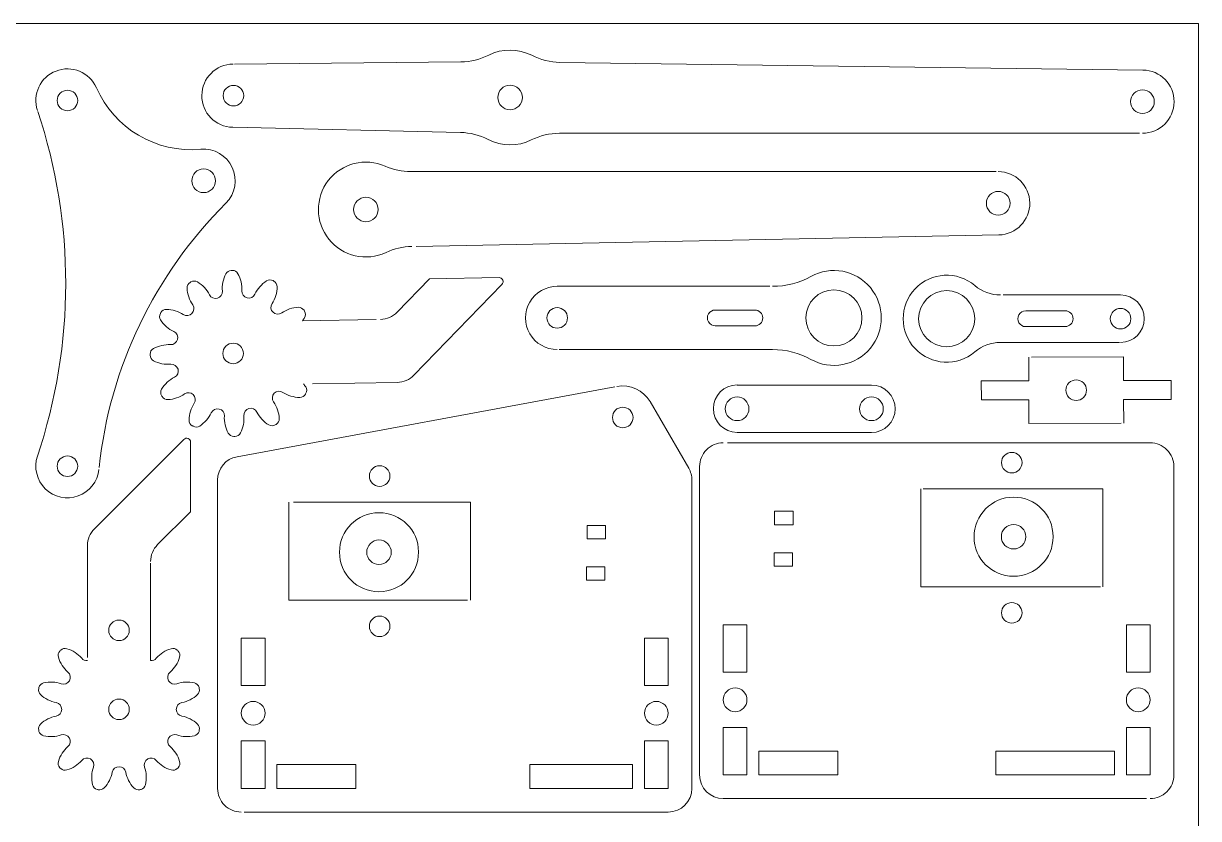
# Model space of a CAD drawing. Header units: millimetres. Extents: x -148 to 148, y -104 to 104.
# Drawn here: x -5.6 to 148.1, y 0.2 to 104.1 of the extents above; entities that cross this region are included whole.
import ezdxf

# ---------------------------------------------------------------- set-up
doc = ezdxf.new("R2010")
doc.units = ezdxf.units.MM
doc.header["$MEASUREMENT"] = 0
for name, color, linetype in [('Camada 1', 7, 'Continuous'), ('Default', 7, 'Continuous'), ('Layer 1', 7, 'Continuous')]:
    doc.layers.add(name, color=color, linetype=linetype)

msp = doc.modelspace()

# ---------------------------------------------------------------- linework, layer by layer
at = {"layer": 'Camada 1', "color": 250, "lineweight": 20}
msp.add_open_spline([(-148.0613, -104.1399), (-148.0613, -104.1399), (148.0612, -104.1399), (148.0612, -104.1399), (148.0612, -104.1399), (148.0612, -104.1399), (148.0612, 104.14), (148.0612, 104.14), (148.0612, 104.14), (148.0612, 104.14), (-148.0613, 104.14), (-148.0613, 104.14), (-148.0613, 104.14), (-148.0613, 104.14), (-148.0613, -104.1399), (-148.0613, -104.1399), (-148.0613, -104.1399), (-148.0613, -104.1399), (-148.0613, -104.1399), (-148.0613, -104.1399)], degree=3, knots=[0, 0, 0, 0, 0.16666667, 0.16666667, 0.16666667, 0.16666667, 0.33333333, 0.33333333, 0.33333333, 0.33333333, 0.5, 0.5, 0.5, 0.5, 0.66666667, 0.66666667, 0.66666667, 0.66666667, 1, 1, 1, 1], dxfattribs=at)
at = {"layer": 'Default', "color": 250, "lineweight": 9}
for points in [[(51.6015, 99.1243), (52.8668, 99.1363), (54.1124, 99.4385), (55.2425, 100.0076)], [(60.8753, 99.9805), (59.1103, 100.8908), (57.0161, 100.9008), (55.2425, 100.0076)], [(60.8753, 99.9805), (62.0147, 99.393), (63.2752, 99.0781), (64.5572, 99.0613)], [(22.0007, 98.8424), (22.0007, 98.8424), (51.6015, 99.1243), (51.6015, 99.1243)], [(64.5572, 99.0613), (64.5572, 99.0613), (140.7845, 98.0589), (140.7845, 98.0589)], [(3.9235, 95.744), (6.2786, 90.4095), (11.7733, 87.1709), (17.5811, 87.6941)], [(-3.7852, 47.5569), (1.1212, 62.221), (1.1687, 77.9782), (-3.7375, 92.6423)], [(51.5408, 89.8968), (51.5408, 89.8968), (21.7582, 90.5719), (21.7582, 90.5719)], [(55.1699, 88.9654), (54.0474, 89.5494), (52.8058, 89.8679), (51.5408, 89.8968)], [(64.4962, 89.7892), (63.2142, 89.7892), (61.9497, 89.4912), (60.8025, 88.9184)], [(140.3334, 89.7892), (140.3334, 89.7892), (64.4962, 89.7892), (64.4962, 89.7892)], [(55.1699, 88.9654), (56.9317, 88.049), (59.0257, 88.0316), (60.8025, 88.9184)], [(41.6985, 85.4875), (42.7586, 85.0147), (43.9065, 84.7702), (45.0673, 84.7702)], [(121.5906, 84.7702), (121.5906, 84.7702), (45.0673, 84.7702), (45.0673, 84.7702)], [(20.8786, 80.6546), (11.5224, 71.282), (5.6859, 59.2697), (4.283, 46.1008)], [(45.7338, 75.0036), (45.7338, 75.0036), (121.9488, 76.5011), (121.9488, 76.5011)], [(45.1633, 74.9924), (44.0027, 74.9697), (42.8599, 74.7027), (41.8093, 74.2091)], [(20.4038, 69.1482), (20.3388, 69.9285), (20.4942, 70.7115), (20.8523, 71.4077)], [(20.8523, 71.4077), (20.9909, 71.6774), (21.2661, 71.8497), (21.5693, 71.8564)], [(21.5693, 71.8564), (21.6158, 71.8575), (21.6623, 71.8582), (21.7088, 71.8587)], [(21.7088, 71.8587), (22.0121, 71.8615), (22.2926, 71.6982), (22.4398, 71.4329)], [(22.4398, 71.4329), (22.8196, 70.7483), (22.9997, 69.9707), (22.9593, 69.1886)], [(43.2599, 66.3883), (43.2599, 66.3883), (47.5033, 70.7681), (47.5033, 70.7681)], [(47.5033, 70.7681), (47.5033, 70.7681), (56.5917, 70.912), (56.5917, 70.912)], [(92.3677, 69.7816), (94.1183, 69.7816), (95.8404, 70.2262), (97.3722, 71.0738)], [(15.779, 69.5347), (15.7644, 69.8375), (15.9166, 70.1244), (16.1759, 70.2817)], [(16.5206, 67.3536), (16.0742, 67.9969), (15.8173, 68.7526), (15.779, 69.5347)], [(16.1759, 70.2817), (16.2156, 70.3059), (16.2555, 70.3298), (16.2956, 70.3535)], [(16.2956, 70.3535), (16.5568, 70.5076), (16.8814, 70.5064), (17.1415, 70.3503)], [(17.1415, 70.3503), (17.8127, 69.9471), (18.3575, 69.3639), (18.7135, 68.6665)], [(24.6641, 68.7607), (24.9979, 69.4689), (25.5239, 70.0693), (26.1822, 70.4933)], [(26.1822, 70.4933), (26.4371, 70.6576), (26.7615, 70.6692), (27.0275, 70.5233)], [(27.5695, 69.7213), (27.5563, 68.9385), (27.3234, 68.1751), (26.8975, 67.518)], [(27.0275, 70.5233), (27.0682, 70.501), (27.1089, 70.4784), (27.1494, 70.4555)], [(27.1494, 70.4555), (27.4136, 70.3064), (27.5747, 70.0246), (27.5695, 69.7213)], [(56.9712, 70.0356), (56.9712, 70.0356), (45.458, 58.1522), (45.458, 58.1522)], [(91.9873, 69.7816), (91.9873, 69.7816), (64.1948, 69.7816), (64.1948, 69.7816)], [(12.3223, 65.3761), (12.158, 65.631), (12.1466, 65.9554), (12.2923, 66.2213)], [(12.2923, 66.2213), (12.3147, 66.2622), (12.3373, 66.3028), (12.3601, 66.3434)], [(12.3601, 66.3434), (12.5093, 66.6074), (12.7911, 66.7686), (13.0943, 66.7635)], [(13.0943, 66.7635), (13.8773, 66.7501), (14.6407, 66.5172), (15.2977, 66.0914)], [(28.1597, 66.295), (28.803, 66.7415), (29.5587, 66.9984), (30.3408, 67.0365)], [(30.3408, 67.0365), (30.6437, 67.0513), (30.9305, 66.8991), (31.0879, 66.6398)], [(31.0879, 66.6398), (31.112, 66.6), (31.1359, 66.5601), (31.1595, 66.52)], [(31.1595, 66.52), (31.3137, 66.2589), (31.3124, 65.9342), (31.1563, 65.6742)], [(43.2599, 66.3883), (42.6876, 65.7975), (41.9041, 65.4584), (41.0816, 65.4453)], [(90.0376, 66.6804), (90.0376, 66.6804), (84.8689, 66.6804), (84.8689, 66.6804)], [(14.055, 63.8579), (13.3466, 64.1917), (12.7463, 64.7178), (12.3223, 65.3761)], [(31.1563, 65.6742), (31.0754, 65.5393), (30.9868, 65.4091), (30.8911, 65.284)], [(30.8911, 65.284), (30.8911, 65.284), (40.5197, 65.4364), (40.5197, 65.4364)], [(84.8689, 64.6129), (84.8689, 64.6129), (90.0376, 64.6129), (90.0376, 64.6129)], [(10.957, 60.9027), (10.9541, 61.2061), (11.1176, 61.4865), (11.3827, 61.6336)], [(11.3827, 61.6336), (12.0674, 62.0136), (12.845, 62.1936), (13.627, 62.1534)], [(64.4718, 61.5157), (64.261, 61.5405), (92.3677, 61.5116), (92.3677, 61.5116)], [(97.3722, 60.2194), (95.8404, 61.067), (94.1183, 61.5116), (92.3677, 61.5116)], [(10.9593, 60.7632), (10.9583, 60.8097), (10.9574, 60.8561), (10.957, 60.9027)], [(11.4079, 60.0461), (11.1381, 60.1847), (10.966, 60.4599), (10.9593, 60.7632)], [(13.6675, 59.5977), (12.8872, 59.5327), (12.1043, 59.688), (11.4079, 60.0461)], [(12.4655, 56.3352), (12.8684, 57.0067), (13.4519, 57.5514), (14.1492, 57.9075)], [(31.0221, 57.0151), (31.1216, 56.8933), (31.2142, 56.7657), (31.2995, 56.6334)], [(43.2798, 57.2092), (43.2798, 57.2092), (32.1798, 57.0334), (32.1798, 57.0334)], [(45.458, 58.1522), (44.8857, 57.5614), (44.1023, 57.2223), (43.2798, 57.2092)], [(76.3395, 54.7023), (75.4621, 56.213), (73.7299, 57.0094), (72.0121, 56.6916)], [(87.7158, 56.8669), (87.7158, 56.8669), (105.2895, 56.8669), (105.2895, 56.8669)], [(12.4622, 55.4893), (12.3081, 55.7506), (12.3093, 56.0753), (12.4655, 56.3352)], [(12.5339, 55.3696), (12.5097, 55.4093), (12.4858, 55.4492), (12.4622, 55.4893)], [(13.281, 54.973), (12.978, 54.9582), (12.6914, 55.1104), (12.5339, 55.3696)], [(15.462, 55.7145), (14.8187, 55.268), (14.0631, 55.011), (13.281, 54.973)], [(71.7139, 56.6365), (71.7139, 56.6365), (22.3194, 47.5036), (22.3194, 47.5036)], [(30.5275, 55.246), (29.7445, 55.2593), (28.9812, 55.4922), (28.324, 55.918)], [(31.2617, 55.6661), (31.1124, 55.4021), (30.8307, 55.2408), (30.5275, 55.246)], [(31.3295, 55.7882), (31.3072, 55.7472), (31.2844, 55.7066), (31.2617, 55.6661)], [(31.2995, 56.6334), (31.4638, 56.3785), (31.4752, 56.0541), (31.3295, 55.7882)], [(16.0523, 52.2882), (16.0656, 53.0711), (16.2984, 53.8344), (16.7243, 54.4915)], [(27.1012, 54.6557), (27.5476, 54.0125), (27.8045, 53.2569), (27.8427, 52.4747)], [(81.3872, 46.0116), (81.3872, 46.0116), (76.3395, 54.7023), (76.3395, 54.7023)], [(16.4723, 51.554), (16.2083, 51.703), (16.0471, 51.9848), (16.0523, 52.2882)], [(18.9577, 53.2488), (18.6238, 52.5405), (18.0978, 51.9402), (17.4397, 51.5161)], [(21.1819, 50.5766), (20.8021, 51.2612), (20.622, 52.0388), (20.6623, 52.8207)], [(23.2179, 52.8612), (23.2829, 52.081), (23.1275, 51.298), (22.7694, 50.6017)], [(26.4804, 51.6591), (25.809, 52.0623), (25.2643, 52.6456), (24.9082, 53.343)], [(27.8427, 52.4747), (27.8574, 52.1718), (27.7052, 51.8852), (27.446, 51.7277)], [(16.5943, 51.486), (16.5535, 51.5084), (16.5129, 51.531), (16.4723, 51.554)], [(17.4397, 51.5161), (17.1847, 51.3519), (16.8602, 51.3403), (16.5943, 51.486)], [(27.3262, 51.656), (27.065, 51.5019), (26.7404, 51.5031), (26.4804, 51.6591)], [(27.446, 51.7277), (27.4062, 51.7034), (27.3662, 51.6796), (27.3262, 51.656)], [(15.3608, 49.7694), (15.3608, 49.7694), (3.6611, 38.0698), (3.6611, 38.0698)], [(16.2432, 40.3143), (16.2432, 40.3143), (16.2432, 49.4041), (16.2432, 49.4041)], [(21.9129, 50.1508), (21.6097, 50.148), (21.3292, 50.3114), (21.1819, 50.5766)], [(22.0525, 50.153), (22.006, 50.152), (21.9594, 50.1513), (21.9129, 50.1508)], [(22.7694, 50.6017), (22.6308, 50.3319), (22.3556, 50.1597), (22.0525, 50.153)], [(86.4647, 49.3125), (86.4647, 49.3125), (141.733, 49.3125), (141.733, 49.3125)], [(105.2895, 50.6643), (105.2895, 50.6643), (87.7158, 50.6643), (87.7158, 50.6643)], [(22.3194, 47.5036), (20.849, 47.2318), (19.7818, 45.9493), (19.7818, 44.454)], [(82.8095, 5.8951), (82.8095, 5.8951), (82.8095, 46.2111), (82.8095, 46.2111)], [(144.8343, 46.2111), (144.8343, 46.2111), (144.8343, 5.8951), (144.8343, 5.8951)], [(81.8068, 44.454), (81.8068, 45.0012), (81.662, 45.5385), (81.3872, 46.0116)], [(19.782, 44.454), (19.782, 44.454), (19.782, 4.1379), (19.782, 4.1379)], [(81.8068, 4.1379), (81.8068, 4.1379), (81.8068, 44.454), (81.8068, 44.454)], [(111.7544, 43.3168), (111.7544, 43.3168), (111.7544, 30.4983), (111.7544, 30.4983)], [(135.5306, 43.3168), (135.5306, 43.3168), (112.0665, 43.3168), (112.0665, 43.3168)], [(135.5306, 30.4983), (135.5306, 30.4983), (135.5306, 43.3168), (135.5306, 43.3168)], [(29.0857, 28.741), (29.0857, 28.741), (29.0857, 41.5595), (29.0857, 41.5595)], [(29.7223, 41.5595), (29.7223, 41.5595), (52.8619, 41.5595), (52.8619, 41.5595)], [(52.8619, 41.5595), (52.8619, 41.5595), (52.8619, 28.741), (52.8619, 28.741)], [(11.931, 36.0022), (11.931, 36.0022), (16.2432, 40.3143), (16.2432, 40.3143)], [(3.6611, 38.0698), (3.0795, 37.4882), (2.7527, 36.6993), (2.7527, 35.8768)], [(2.7528, 35.8768), (2.7528, 35.8768), (2.7528, 21.2443), (2.7528, 21.2443)], [(11.931, 36.0022), (11.3494, 35.4207), (11.0227, 34.6317), (11.0227, 33.8093)], [(11.0228, 20.8433), (11.0228, 20.8433), (11.0228, 33.5861), (11.0228, 33.5861)], [(111.7544, 30.4983), (111.7544, 30.4983), (135.2371, 30.4983), (135.2371, 30.4983)], [(52.4692, 28.741), (52.4692, 28.741), (29.0857, 28.741), (29.0857, 28.741)], [(89.012, 25.5363), (89.012, 25.5363), (85.9108, 25.5363), (85.9108, 25.5363)], [(85.9108, 25.5363), (85.9108, 25.5363), (85.9108, 19.3338), (85.9108, 19.3338)], [(89.012, 19.3338), (89.012, 19.3338), (89.012, 25.5363), (89.012, 25.5363)], [(141.733, 25.5363), (141.733, 25.5363), (138.6318, 25.5363), (138.6318, 25.5363)], [(138.6318, 25.5363), (138.6318, 25.5363), (138.6318, 19.3338), (138.6318, 19.3338)], [(141.733, 19.3338), (141.733, 19.3338), (141.733, 25.5363), (141.733, 25.5363)], [(22.8833, 17.5766), (22.8833, 17.5766), (22.8833, 23.779), (22.8833, 23.779)], [(22.8833, 23.779), (22.8833, 23.779), (25.9845, 23.779), (25.9845, 23.779)], [(25.9845, 23.779), (25.9845, 23.779), (25.9845, 17.5766), (25.9845, 17.5766)], [(75.6043, 23.779), (75.6043, 23.779), (78.7056, 23.779), (78.7056, 23.779)], [(75.6043, 17.5766), (75.6043, 17.5766), (75.6043, 23.779), (75.6043, 23.779)], [(78.7056, 23.779), (78.7056, 23.779), (78.7056, 17.5766), (78.7056, 17.5766)], [(-0.8367, 22.0963), (-1.0497, 21.8805), (-1.1276, 21.5654), (-1.0395, 21.2751)], [(-0.7379, 22.195), (-0.771, 22.1624), (-0.8039, 22.1294), (-0.8367, 22.0963)], [(0.0833, 22.3978), (-0.2069, 22.4859), (-0.5221, 22.4081), (-0.7379, 22.195)], [(2.0181, 21.1476), (1.5029, 21.7374), (0.8325, 22.1705), (0.0833, 22.3978)], [(13.6922, 22.3978), (12.943, 22.1705), (12.2726, 21.7374), (11.7574, 21.1476)], [(14.5134, 22.195), (14.2976, 22.4081), (13.9824, 22.4859), (13.6922, 22.3978)], [(14.6122, 22.0963), (14.5794, 22.1294), (14.5465, 22.1624), (14.5134, 22.195)], [(14.815, 21.2751), (14.9031, 21.5654), (14.8252, 21.8805), (14.6122, 22.0963)], [(-1.0395, 21.2751), (-0.8121, 20.5259), (-0.3788, 19.8555), (0.2108, 19.3404)], [(2.0181, 21.1476), (2.202, 20.9372), (2.4738, 20.8245), (2.7528, 20.8433)], [(11.0227, 20.8433), (11.3017, 20.8245), (11.5735, 20.9372), (11.7574, 21.1476)], [(13.5647, 19.3404), (14.1543, 19.8555), (14.5876, 20.5259), (14.815, 21.2751)], [(85.9108, 19.3338), (85.9108, 19.3338), (89.012, 19.3338), (89.012, 19.3338)], [(138.6318, 19.3338), (138.6318, 19.3338), (141.733, 19.3338), (141.733, 19.3338)], [(-3.6145, 17.2125), (-3.6911, 16.919), (-3.601, 16.6072), (-3.3797, 16.4)], [(-3.5785, 17.3473), (-3.5908, 17.3024), (-3.6029, 17.2576), (-3.6145, 17.2125)], [(-2.9687, 17.9335), (-3.2641, 17.8648), (-3.498, 17.6397), (-3.5785, 17.3473)], [(-0.668, 17.8183), (-1.4089, 18.0713), (-2.2061, 18.1112), (-2.9687, 17.9335)], [(16.7442, 17.9335), (15.9816, 18.1112), (15.1844, 18.0713), (14.4434, 17.8183)], [(17.354, 17.3473), (17.2734, 17.6397), (17.0396, 17.8648), (16.7442, 17.9335)], [(17.1551, 16.4), (17.3765, 16.6072), (17.4666, 16.919), (17.39, 17.2125)], [(17.39, 17.2125), (17.3784, 17.2576), (17.3663, 17.3024), (17.354, 17.3473)], [(25.9845, 17.5766), (25.9845, 17.5766), (22.8833, 17.5766), (22.8833, 17.5766)], [(78.7056, 17.5766), (78.7056, 17.5766), (75.6043, 17.5766), (75.6043, 17.5766)], [(-3.3797, 16.4), (-2.808, 15.8647), (-2.0977, 15.5008), (-1.3295, 15.3495)], [(15.1049, 15.3495), (15.8732, 15.5008), (16.5835, 15.8647), (17.1551, 16.4)], [(-3.3797, 12.5414), (-3.601, 12.3341), (-3.6911, 12.0223), (-3.6145, 11.7289)], [(-1.3295, 13.5919), (-2.0977, 13.4406), (-2.808, 13.0766), (-3.3797, 12.5414)], [(17.1551, 12.5414), (16.5835, 13.0766), (15.8732, 13.4406), (15.1049, 13.5919)], [(17.39, 11.7289), (17.4666, 12.0223), (17.3765, 12.3341), (17.1551, 12.5414)], [(-3.6145, 11.7289), (-3.6029, 11.6838), (-3.5908, 11.6388), (-3.5785, 11.594)], [(-3.5785, 11.594), (-3.498, 11.3015), (-3.2641, 11.0766), (-2.9687, 11.0077)], [(-2.9687, 11.0077), (-2.2061, 10.83), (-1.4089, 10.87), (-0.668, 11.1231)], [(14.4434, 11.1231), (15.1844, 10.87), (15.9816, 10.83), (16.7442, 11.0077)], [(16.7442, 11.0077), (17.0396, 11.0766), (17.2734, 11.3015), (17.354, 11.594)], [(17.354, 11.594), (17.3663, 11.6388), (17.3784, 11.6838), (17.39, 11.7289)], [(89.012, 12.0976), (89.012, 12.0976), (85.9108, 12.0976), (85.9108, 12.0976)], [(85.9108, 12.0976), (85.9108, 12.0976), (85.9108, 5.8951), (85.9108, 5.8951)], [(89.012, 5.8951), (89.012, 5.8951), (89.012, 12.0976), (89.012, 12.0976)], [(141.733, 12.0976), (141.733, 12.0976), (138.6318, 12.0976), (138.6318, 12.0976)], [(138.6318, 12.0976), (138.6318, 12.0976), (138.6318, 5.8951), (138.6318, 5.8951)], [(141.733, 5.8951), (141.733, 5.8951), (141.733, 12.0976), (141.733, 12.0976)], [(0.2108, 9.601), (-0.3788, 9.0858), (-0.8121, 8.4154), (-1.0395, 7.6662)], [(14.815, 7.6662), (14.5876, 8.4154), (14.1543, 9.0858), (13.5647, 9.601)], [(22.8833, 4.1379), (22.8833, 4.1379), (22.8833, 10.3403), (22.8833, 10.3403)], [(22.8833, 10.3403), (22.8833, 10.3403), (25.9845, 10.3403), (25.9845, 10.3403)], [(25.9845, 10.3403), (25.9845, 10.3403), (25.9845, 4.1379), (25.9845, 4.1379)], [(75.6043, 10.3403), (75.6043, 10.3403), (78.7056, 10.3403), (78.7056, 10.3403)], [(75.6043, 4.1379), (75.6043, 4.1379), (75.6043, 10.3403), (75.6043, 10.3403)], [(78.7056, 10.3403), (78.7056, 10.3403), (78.7056, 4.1379), (78.7056, 4.1379)], [(0.0833, 6.5435), (0.8325, 6.7708), (1.5029, 7.2041), (2.0181, 7.7937)], [(11.7574, 7.7937), (12.2726, 7.2041), (12.943, 6.7708), (13.6922, 6.5435)], [(100.9001, 8.9964), (100.9001, 8.9964), (90.5626, 8.9964), (90.5626, 8.9964)], [(90.5626, 8.9964), (90.5626, 8.9964), (90.5626, 5.8951), (90.5626, 5.8951)], [(100.9001, 5.8951), (100.9001, 5.8951), (100.9001, 8.9964), (100.9001, 8.9964)], [(137.0812, 8.9964), (137.0812, 8.9964), (121.575, 8.9964), (121.575, 8.9964)], [(121.575, 8.9964), (121.575, 8.9964), (121.575, 5.8951), (121.575, 5.8951)], [(137.0812, 5.8951), (137.0812, 5.8951), (137.0812, 8.9964), (137.0812, 8.9964)], [(-1.0395, 7.6662), (-1.1276, 7.376), (-1.0497, 7.0608), (-0.8367, 6.8451)], [(-0.8367, 6.8451), (-0.8039, 6.8119), (-0.771, 6.779), (-0.7379, 6.7463)], [(-0.7379, 6.7463), (-0.5221, 6.5333), (-0.2069, 6.4554), (0.0833, 6.5435)], [(3.5402, 6.9149), (3.2872, 6.1739), (3.2471, 5.3768), (3.4248, 4.6142)], [(4.9585, 4.2033), (5.4937, 4.7749), (5.8577, 5.4852), (6.009, 6.2534)], [(7.7665, 6.2534), (7.9178, 5.4852), (8.2818, 4.7749), (8.817, 4.2033)], [(10.3506, 4.6142), (10.5283, 5.3768), (10.4883, 6.1739), (10.2353, 6.9149)], [(13.6922, 6.5435), (13.9824, 6.4554), (14.2976, 6.5333), (14.5134, 6.7463)], [(14.5134, 6.7463), (14.5465, 6.779), (14.5794, 6.8119), (14.6122, 6.8451)], [(14.6122, 6.8451), (14.8252, 7.0608), (14.9031, 7.376), (14.815, 7.6662)], [(27.5351, 4.1379), (27.5351, 4.1379), (27.5351, 7.2391), (27.5351, 7.2391)], [(27.5351, 7.2391), (27.5351, 7.2391), (37.8726, 7.2391), (37.8726, 7.2391)], [(37.8726, 7.2391), (37.8726, 7.2391), (37.8726, 4.1379), (37.8726, 4.1379)], [(60.615, 7.2391), (60.615, 7.2391), (74.0537, 7.2391), (74.0537, 7.2391)], [(60.615, 4.1379), (60.615, 4.1379), (60.615, 7.2391), (60.615, 7.2391)], [(74.0537, 7.2391), (74.0537, 7.2391), (74.0537, 4.1379), (74.0537, 4.1379)], [(3.4248, 4.6142), (3.4937, 4.3189), (3.7186, 4.0848), (4.0111, 4.0044)], [(9.7644, 4.0044), (10.0568, 4.0848), (10.2818, 4.3189), (10.3506, 4.6142)], [(85.9108, 2.7939), (84.1981, 2.7939), (82.8096, 4.1825), (82.8096, 5.8951)], [(85.9108, 5.8951), (85.9108, 5.8951), (89.012, 5.8951), (89.012, 5.8951)], [(90.5626, 5.8951), (90.5626, 5.8951), (100.9001, 5.8951), (100.9001, 5.8951)], [(121.575, 5.8951), (121.575, 5.8951), (137.0812, 5.8951), (137.0812, 5.8951)], [(138.6318, 5.8951), (138.6318, 5.8951), (141.733, 5.8951), (141.733, 5.8951)], [(4.0111, 4.0044), (4.056, 3.9921), (4.1009, 3.9801), (4.1459, 3.9683)], [(4.1459, 3.9683), (4.4394, 3.8919), (4.7512, 3.9819), (4.9585, 4.2033)], [(8.817, 4.2033), (9.0242, 3.9819), (9.3361, 3.8919), (9.6296, 3.9683)], [(9.6296, 3.9683), (9.6746, 3.9801), (9.7195, 3.9921), (9.7644, 4.0044)], [(25.9845, 4.1379), (25.9845, 4.1379), (22.8833, 4.1379), (22.8833, 4.1379)], [(37.8726, 4.1379), (37.8726, 4.1379), (27.5351, 4.1379), (27.5351, 4.1379)], [(74.0537, 4.1379), (74.0537, 4.1379), (60.615, 4.1379), (60.615, 4.1379)], [(78.7056, 4.1379), (78.7056, 4.1379), (75.6043, 4.1379), (75.6043, 4.1379)], [(78.7056, 1.0366), (80.4183, 1.0366), (81.8067, 2.4252), (81.8067, 4.1379)], [(141.2453, 2.7939), (141.2453, 2.7939), (85.9108, 2.7939), (85.9108, 2.7939)], [(23.2388, 1.0366), (23.2388, 1.0366), (78.7056, 1.0366), (78.7056, 1.0366)]]:
    msp.add_open_spline(points, degree=3, dxfattribs=at)
for points, knots in [([(3.9235, 95.744), (3.0313, 97.7649), (0.7083, 98.7275), (-1.3518, 97.9302), (-1.3518, 97.9302), (-3.412, 97.1328), (-4.4814, 94.8569), (-3.7806, 92.762)], [0, 0, 0, 0, 0.33333333, 0.33333333, 0.33333333, 0.33333333, 1, 1, 1, 1]), ([(21.8126, 98.8405), (19.5549, 98.8191), (17.7319, 96.9908), (17.717, 94.7331), (17.717, 94.7331), (17.7022, 92.4754), (19.5011, 90.6232), (21.7582, 90.5719)], [0, 0, 0, 0, 0.33333333, 0.33333333, 0.33333333, 0.33333333, 1, 1, 1, 1]), ([(140.7302, 89.7892), (143.0032, 89.7892), (144.8501, 91.6239), (144.8651, 93.8969), (144.8651, 93.8969), (144.88, 96.17), (143.0575, 98.029), (140.7846, 98.0589)], [0, 0, 0, 0, 0.33333333, 0.33333333, 0.33333333, 0.33333333, 1, 1, 1, 1]), ([(1.4847, 94.0738), (1.4847, 94.8161), (0.883, 95.4177), (0.1408, 95.4177), (0.1408, 95.4177), (-0.6014, 95.4178), (-1.203, 94.8161), (-1.203, 94.074), (-1.203, 94.074), (-1.2031, 93.3318), (-0.6014, 92.73), (0.1407, 92.73), (0.1407, 92.73), (0.883, 92.73), (1.4846, 93.3318), (1.4846, 94.0738)], [0, 0, 0, 0, 0.2, 0.2, 0.2, 0.2, 0.4, 0.4, 0.4, 0.4, 0.6, 0.6, 0.6, 0.6, 1, 1, 1, 1]), ([(23.1958, 94.7059), (23.1958, 95.4481), (22.5941, 96.0498), (21.8519, 96.0498), (21.8519, 96.0498), (21.1098, 96.0498), (20.508, 95.4481), (20.508, 94.7059), (20.508, 94.7059), (20.508, 93.9636), (21.1098, 93.3619), (21.8519, 93.3619), (21.8519, 93.3619), (22.5941, 93.3619), (23.1958, 93.9636), (23.1958, 94.7059)], [0, 0, 0, 0, 0.2, 0.2, 0.2, 0.2, 0.4, 0.4, 0.4, 0.4, 0.6, 0.6, 0.6, 0.6, 1, 1, 1, 1]), ([(59.6346, 94.4679), (59.6346, 95.3529), (58.9172, 96.0702), (58.0323, 96.0702), (58.0323, 96.0702), (57.1473, 96.0704), (56.43, 95.3529), (56.43, 94.4681), (56.43, 94.4681), (56.43, 93.5831), (57.1473, 92.8658), (58.0323, 92.8657), (58.0323, 92.8657), (58.9172, 92.8657), (59.6346, 93.5831), (59.6346, 94.4679)], [0, 0, 0, 0, 0.2, 0.2, 0.2, 0.2, 0.4, 0.4, 0.4, 0.4, 0.6, 0.6, 0.6, 0.6, 1, 1, 1, 1]), ([(142.2809, 93.9243), (142.2809, 94.7807), (141.5866, 95.4748), (140.7302, 95.4748), (140.7302, 95.4748), (139.8738, 95.4748), (139.1796, 94.7807), (139.1796, 93.9243), (139.1796, 93.9243), (139.1795, 93.0678), (139.8738, 92.3736), (140.7301, 92.3736), (140.7301, 92.3736), (141.5866, 92.3736), (142.2808, 93.0678), (142.2808, 93.9241)], [0, 0, 0, 0, 0.2, 0.2, 0.2, 0.2, 0.4, 0.4, 0.4, 0.4, 0.6, 0.6, 0.6, 0.6, 1, 1, 1, 1]), ([(20.8786, 80.6546), (22.1076, 81.8858), (22.4346, 83.7545), (21.6966, 85.33), (21.6966, 85.33), (20.9587, 86.9054), (19.3136, 87.8503), (17.5811, 87.6941)], [0, 0, 0, 0, 0.33333333, 0.33333333, 0.33333333, 0.33333333, 1, 1, 1, 1]), ([(41.6985, 85.4875), (39.0831, 86.6541), (36.0091, 85.8784), (34.2602, 83.6105), (34.2602, 83.6105), (32.5114, 81.3428), (32.5425, 78.1725), (34.3355, 75.9394), (34.3355, 75.9394), (36.1286, 73.7065), (39.2173, 72.9915), (41.8093, 74.2091)], [0, 0, 0, 0, 0.25, 0.25, 0.25, 0.25, 0.5, 0.5, 0.5, 0.5, 1, 1, 1, 1]), ([(19.5028, 83.576), (19.5028, 84.4324), (18.8084, 85.1266), (17.9521, 85.1266), (17.9521, 85.1266), (17.0957, 85.1266), (16.4016, 84.4324), (16.4016, 83.576), (16.4016, 83.576), (16.4016, 82.7194), (17.0957, 82.0254), (17.9521, 82.0254), (17.9521, 82.0254), (18.8084, 82.0254), (19.5028, 82.7194), (19.5028, 83.576)], [0, 0, 0, 0, 0.2, 0.2, 0.2, 0.2, 0.4, 0.4, 0.4, 0.4, 0.6, 0.6, 0.6, 0.6, 1, 1, 1, 1]), ([(121.9488, 76.5011), (124.2163, 76.5456), (126.0246, 78.4081), (126.0024, 80.6757), (126.0024, 80.6757), (125.9801, 82.9436), (124.1354, 84.7702), (121.8676, 84.7702)], [0, 0, 0, 0, 0.33333333, 0.33333333, 0.33333333, 0.33333333, 1, 1, 1, 1]), ([(123.4182, 80.6352), (123.4182, 81.4916), (122.724, 82.1858), (121.8676, 82.1858), (121.8676, 82.1858), (121.0111, 82.1859), (120.317, 81.4916), (120.317, 80.6353), (120.317, 80.6353), (120.317, 79.779), (121.0111, 79.0847), (121.8676, 79.0845), (121.8676, 79.0845), (122.724, 79.0845), (123.4182, 79.779), (123.4182, 80.6352)], [0, 0, 0, 0, 0.2, 0.2, 0.2, 0.2, 0.4, 0.4, 0.4, 0.4, 0.6, 0.6, 0.6, 0.6, 1, 1, 1, 1]), ([(40.7742, 79.823), (40.7742, 80.7078), (40.0568, 81.4253), (39.1719, 81.4253), (39.1719, 81.4253), (38.2869, 81.4253), (37.5696, 80.7078), (37.5696, 79.823), (37.5696, 79.823), (37.5696, 78.938), (38.2869, 78.2207), (39.1719, 78.2207), (39.1719, 78.2207), (40.0568, 78.2207), (40.7742, 78.938), (40.7742, 79.823)], [0, 0, 0, 0, 0.2, 0.2, 0.2, 0.2, 0.4, 0.4, 0.4, 0.4, 0.6, 0.6, 0.6, 0.6, 1, 1, 1, 1]), ([(97.3722, 60.2194), (99.981, 58.776), (103.2479, 59.3931), (105.1506, 61.6887), (105.1506, 61.6887), (107.0532, 63.9843), (107.0532, 67.3089), (105.1506, 69.6045), (105.1506, 69.6045), (103.2479, 71.9002), (99.9812, 72.5172), (97.3722, 71.0738)], [0, 0, 0, 0, 0.25, 0.25, 0.25, 0.25, 0.5, 0.5, 0.5, 0.5, 1, 1, 1, 1]), ([(56.5917, 70.912), (56.8008, 70.9154), (56.9911, 70.7925), (57.0742, 70.6006), (57.0742, 70.6006), (57.1573, 70.4088), (57.1166, 70.1858), (56.9712, 70.0356)], [0, 0, 0, 0, 0.33333333, 0.33333333, 0.33333333, 0.33333333, 1, 1, 1, 1]), ([(24.6641, 68.7607), (24.4816, 68.3735), (24.0508, 68.1697), (23.6357, 68.2739), (23.6357, 68.2739), (23.2207, 68.3781), (22.9374, 68.7613), (22.9593, 69.1886)], [0, 0, 0, 0, 0.33333333, 0.33333333, 0.33333333, 0.33333333, 1, 1, 1, 1]), ([(64.1948, 69.7816), (62.7174, 69.7816), (61.3524, 68.9935), (60.6137, 67.7141), (60.6137, 67.7141), (59.8751, 66.4347), (59.8751, 64.8585), (60.6137, 63.5791), (60.6137, 63.5791), (61.3524, 62.2998), (62.7174, 61.5116), (64.1948, 61.5116)], [0, 0, 0, 0, 0.25, 0.25, 0.25, 0.25, 0.5, 0.5, 0.5, 0.5, 1, 1, 1, 1]), ([(104.0448, 65.6466), (104.0448, 67.6733), (102.4017, 69.3164), (100.3751, 69.3164), (100.3751, 69.3164), (98.3483, 69.3164), (96.7053, 67.6734), (96.7053, 65.6466), (96.7053, 65.6466), (96.7052, 63.6198), (98.3483, 61.9768), (100.375, 61.9768), (100.375, 61.9768), (102.4017, 61.9768), (104.0448, 63.6198), (104.0448, 65.6466)], [0, 0, 0, 0, 0.2, 0.2, 0.2, 0.2, 0.4, 0.4, 0.4, 0.4, 0.6, 0.6, 0.6, 0.6, 1, 1, 1, 1]), ([(20.4038, 69.1482), (20.4394, 68.7217), (20.1683, 68.3297), (19.7567, 68.2125), (19.7567, 68.2125), (19.3452, 68.0951), (18.9082, 68.2854), (18.7135, 68.6665)], [0, 0, 0, 0, 0.33333333, 0.33333333, 0.33333333, 0.33333333, 1, 1, 1, 1]), ([(16.5206, 67.3536), (16.7646, 67.0021), (16.726, 66.5271), (16.428, 66.2197), (16.428, 66.2197), (16.1303, 65.9124), (15.6568, 65.8586), (15.2977, 66.0914)], [0, 0, 0, 0, 0.33333333, 0.33333333, 0.33333333, 0.33333333, 1, 1, 1, 1]), ([(28.1597, 66.295), (27.8082, 66.051), (27.3332, 66.0898), (27.0259, 66.3875), (27.0259, 66.3875), (26.7186, 66.6853), (26.6647, 67.1589), (26.8975, 67.518)], [0, 0, 0, 0, 0.33333333, 0.33333333, 0.33333333, 0.33333333, 1, 1, 1, 1]), ([(65.5386, 65.6466), (65.5386, 66.3888), (64.9369, 66.9905), (64.1948, 66.9905), (64.1948, 66.9905), (63.4525, 66.9905), (62.8509, 66.3888), (62.8509, 65.6466), (62.8509, 65.6466), (62.8508, 64.9044), (63.4525, 64.3027), (64.1947, 64.3027), (64.1947, 64.3027), (64.9369, 64.3027), (65.5384, 64.9044), (65.5384, 65.6466)], [0, 0, 0, 0, 0.2, 0.2, 0.2, 0.2, 0.4, 0.4, 0.4, 0.4, 0.6, 0.6, 0.6, 0.6, 1, 1, 1, 1]), ([(84.8689, 66.6804), (84.4995, 66.6804), (84.1583, 66.4833), (83.9735, 66.1635), (83.9735, 66.1635), (83.7888, 65.8436), (83.7888, 65.4496), (83.9735, 65.1297), (83.9735, 65.1297), (84.1583, 64.8099), (84.4995, 64.6129), (84.8689, 64.6129)], [0, 0, 0, 0, 0.25, 0.25, 0.25, 0.25, 0.5, 0.5, 0.5, 0.5, 1, 1, 1, 1]), ([(90.0376, 64.6129), (90.6084, 64.6129), (91.0712, 65.0757), (91.0712, 65.6466), (91.0712, 65.6466), (91.0713, 66.2175), (90.6084, 66.6804), (90.0376, 66.6804)], [0, 0, 0, 0, 0.33333333, 0.33333333, 0.33333333, 0.33333333, 1, 1, 1, 1]), ([(14.055, 63.8579), (14.442, 63.6755), (14.646, 63.2448), (14.5418, 62.8298), (14.5418, 62.8298), (14.4377, 62.4146), (14.0545, 62.1313), (13.627, 62.1534)], [0, 0, 0, 0, 0.33333333, 0.33333333, 0.33333333, 0.33333333, 1, 1, 1, 1]), ([(23.1283, 61.2699), (23.2747, 60.5424), (22.8038, 59.8338), (22.0761, 59.6873), (22.0761, 59.6873), (21.3486, 59.5408), (20.6399, 60.012), (20.4934, 60.7395), (20.4934, 60.7395), (20.347, 61.4672), (20.8181, 62.1757), (21.5457, 62.3222), (21.5457, 62.3222), (22.2733, 62.4687), (22.9818, 61.9976), (23.1283, 61.27)], [0, 0, 0, 0, 0.2, 0.2, 0.2, 0.2, 0.4, 0.4, 0.4, 0.4, 0.6, 0.6, 0.6, 0.6, 1, 1, 1, 1]), ([(13.6675, 59.5977), (14.0939, 59.6333), (14.4859, 59.3622), (14.6032, 58.9506), (14.6032, 58.9506), (14.7205, 58.5392), (14.5304, 58.102), (14.1492, 57.9075)], [0, 0, 0, 0, 0.33333333, 0.33333333, 0.33333333, 0.33333333, 1, 1, 1, 1]), ([(87.7158, 50.6822), (86.003, 50.6822), (84.6146, 52.0706), (84.6146, 53.7833), (84.6146, 53.7833), (84.6146, 55.4962), (86.003, 56.8847), (87.7158, 56.8847)], [0, 0, 0, 0, 0.33333333, 0.33333333, 0.33333333, 0.33333333, 1, 1, 1, 1]), ([(105.2895, 50.6643), (107.0023, 50.6643), (108.3907, 52.0529), (108.3907, 53.7656), (108.3907, 53.7656), (108.3907, 55.4784), (107.0023, 56.8669), (105.2895, 56.8669)], [0, 0, 0, 0, 0.33333333, 0.33333333, 0.33333333, 0.33333333, 1, 1, 1, 1]), ([(15.462, 55.7145), (15.8136, 55.9584), (16.2886, 55.9197), (16.5959, 55.6219), (16.5959, 55.6219), (16.9032, 55.3241), (16.9571, 54.8506), (16.7243, 54.4915)], [0, 0, 0, 0, 0.33333333, 0.33333333, 0.33333333, 0.33333333, 1, 1, 1, 1]), ([(27.1012, 54.6557), (26.8571, 55.0073), (26.896, 55.4824), (27.1936, 55.7897), (27.1936, 55.7897), (27.4914, 56.0971), (27.965, 56.1508), (28.324, 55.918)], [0, 0, 0, 0, 0.33333333, 0.33333333, 0.33333333, 0.33333333, 1, 1, 1, 1]), ([(18.9577, 53.2488), (19.1402, 53.6359), (19.5709, 53.8399), (19.986, 53.7355), (19.986, 53.7355), (20.401, 53.6314), (20.6844, 53.2482), (20.6623, 52.8207)], [0, 0, 0, 0, 0.33333333, 0.33333333, 0.33333333, 0.33333333, 1, 1, 1, 1]), ([(23.2179, 52.8612), (23.1823, 53.2878), (23.4535, 53.6798), (23.865, 53.797), (23.865, 53.797), (24.2765, 53.9143), (24.7135, 53.7242), (24.9082, 53.343)], [0, 0, 0, 0, 0.33333333, 0.33333333, 0.33333333, 0.33333333, 1, 1, 1, 1]), ([(74.1078, 52.6255), (74.1078, 53.3677), (73.506, 53.9694), (72.7639, 53.9694), (72.7639, 53.9694), (72.0217, 53.9694), (71.42, 53.3678), (71.42, 52.6255), (71.42, 52.6255), (71.42, 51.8832), (72.0217, 51.2817), (72.7639, 51.2817), (72.7639, 51.2817), (73.506, 51.2817), (74.1078, 51.8832), (74.1078, 52.6255)], [0, 0, 0, 0, 0.2, 0.2, 0.2, 0.2, 0.4, 0.4, 0.4, 0.4, 0.6, 0.6, 0.6, 0.6, 1, 1, 1, 1]), ([(89.2664, 53.7656), (89.2664, 54.622), (88.5721, 55.3162), (87.7158, 55.3162), (87.7158, 55.3162), (86.8593, 55.3163), (86.1651, 54.622), (86.1651, 53.7657), (86.1651, 53.7657), (86.1651, 52.9093), (86.8593, 52.215), (87.7158, 52.2149), (87.7158, 52.2149), (88.5721, 52.2149), (89.2664, 52.9093), (89.2664, 53.7656)], [0, 0, 0, 0, 0.2, 0.2, 0.2, 0.2, 0.4, 0.4, 0.4, 0.4, 0.6, 0.6, 0.6, 0.6, 1, 1, 1, 1]), ([(106.8401, 53.7656), (106.8401, 54.622), (106.1457, 55.3162), (105.2895, 55.3162), (105.2895, 55.3162), (104.433, 55.3163), (103.7389, 54.622), (103.7389, 53.7657), (103.7389, 53.7657), (103.7389, 52.9093), (104.433, 52.215), (105.2895, 52.2149), (105.2895, 52.2149), (106.1457, 52.2149), (106.8401, 52.9093), (106.8401, 53.7656)], [0, 0, 0, 0, 0.2, 0.2, 0.2, 0.2, 0.4, 0.4, 0.4, 0.4, 0.6, 0.6, 0.6, 0.6, 1, 1, 1, 1]), ([(16.2432, 49.4041), (16.2432, 49.613), (16.1172, 49.8015), (15.9241, 49.8815), (15.9241, 49.8815), (15.731, 49.9615), (15.5086, 49.9172), (15.3608, 49.7694)], [0, 0, 0, 0, 0.33333333, 0.33333333, 0.33333333, 0.33333333, 1, 1, 1, 1]), ([(82.8095, 46.2111), (82.8095, 47.0338), (83.1363, 47.8227), (83.7179, 48.4042), (83.7179, 48.4042), (84.2995, 48.9858), (85.0883, 49.3125), (85.9108, 49.3125)], [0, 0, 0, 0, 0.33333333, 0.33333333, 0.33333333, 0.33333333, 1, 1, 1, 1]), ([(141.733, 49.3125), (142.5556, 49.3125), (143.3446, 48.9858), (143.9262, 48.4042), (143.9262, 48.4042), (144.5078, 47.8227), (144.8343, 47.0338), (144.8343, 46.2111)], [0, 0, 0, 0, 0.33333333, 0.33333333, 0.33333333, 0.33333333, 1, 1, 1, 1]), ([(122.2987, 46.7281), (122.2987, 47.4703), (122.9004, 48.072), (123.6425, 48.072), (123.6425, 48.072), (124.3849, 48.0721), (124.9864, 47.4703), (124.9864, 46.7282), (124.9864, 46.7282), (124.9865, 45.986), (124.3849, 45.3844), (123.6426, 45.3844), (123.6426, 45.3844), (122.9004, 45.3844), (122.2988, 45.986), (122.2988, 46.7281)], [0, 0, 0, 0, 0.2, 0.2, 0.2, 0.2, 0.4, 0.4, 0.4, 0.4, 0.6, 0.6, 0.6, 0.6, 1, 1, 1, 1]), ([(-3.7806, 47.5707), (-4.2833, 46.0681), (-3.8831, 44.4103), (-2.7502, 43.3024), (-2.7502, 43.3024), (-1.6174, 42.1945), (0.049, 41.8317), (1.5401, 42.3679), (1.5401, 42.3679), (3.0312, 42.904), (4.0847, 44.2452), (4.2525, 45.8207)], [0, 0, 0, 0, 0.25, 0.25, 0.25, 0.25, 0.5, 0.5, 0.5, 0.5, 1, 1, 1, 1]), ([(1.4847, 46.2588), (1.4847, 47.0009), (0.883, 47.6027), (0.1408, 47.6027), (0.1408, 47.6027), (-0.6014, 47.6027), (-1.203, 47.0009), (-1.203, 46.2588), (-1.203, 46.2588), (-1.2031, 45.5166), (-0.6014, 44.9149), (0.1407, 44.9149), (0.1407, 44.9149), (0.883, 44.9149), (1.4846, 45.5166), (1.4846, 46.2588)], [0, 0, 0, 0, 0.2, 0.2, 0.2, 0.2, 0.4, 0.4, 0.4, 0.4, 0.6, 0.6, 0.6, 0.6, 1, 1, 1, 1]), ([(42.3177, 44.9709), (42.3177, 45.7131), (41.716, 46.3147), (40.9738, 46.3147), (40.9738, 46.3147), (40.2315, 46.3147), (39.63, 45.7131), (39.63, 44.971), (39.63, 44.971), (39.6299, 44.2287), (40.2315, 43.6271), (40.9736, 43.6271), (40.9736, 43.6271), (41.716, 43.6271), (42.3175, 44.2287), (42.3175, 44.9709)], [0, 0, 0, 0, 0.2, 0.2, 0.2, 0.2, 0.4, 0.4, 0.4, 0.4, 0.6, 0.6, 0.6, 0.6, 1, 1, 1, 1]), ([(42.3177, 44.9709), (42.3177, 45.7131), (41.716, 46.3147), (40.9738, 46.3147), (40.9738, 46.3147), (40.2315, 46.3147), (39.63, 45.7131), (39.63, 44.971), (39.63, 44.971), (39.6299, 44.2287), (40.2315, 43.6271), (40.9736, 43.6271), (40.9736, 43.6271), (41.716, 43.6271), (42.3175, 44.2287), (42.3175, 44.9709)], [0, 0, 0, 0, 0.2, 0.2, 0.2, 0.2, 0.4, 0.4, 0.4, 0.4, 0.6, 0.6, 0.6, 0.6, 1, 1, 1, 1]), ([(118.7128, 37.0041), (118.7128, 39.8587), (121.0247, 42.2136), (123.8793, 42.2136), (123.8793, 42.2136), (126.7338, 42.2136), (129.048, 39.8995), (129.048, 37.0448), (129.048, 37.0448), (129.048, 34.1903), (126.7338, 31.8762), (123.8793, 31.8762), (123.8793, 31.8762), (121.0247, 31.8762), (118.7128, 34.1495), (118.7128, 37.0041)], [0, 0, 0, 0, 0.2, 0.2, 0.2, 0.2, 0.4, 0.4, 0.4, 0.4, 0.6, 0.6, 0.6, 0.6, 1, 1, 1, 1]), ([(46.0564, 35.0513), (46.0564, 37.9059), (43.7424, 40.1828), (40.8878, 40.1829), (40.8878, 40.1829), (38.0332, 40.1829), (35.7191, 37.8687), (35.7191, 35.0141), (35.7191, 35.0141), (35.7191, 32.1594), (38.0332, 29.8454), (40.8878, 29.8454), (40.8878, 29.8454), (43.7424, 29.8453), (46.0565, 32.1594), (46.0565, 35.014)], [0, 0, 0, 0, 0.2, 0.2, 0.2, 0.2, 0.4, 0.4, 0.4, 0.4, 0.6, 0.6, 0.6, 0.6, 1, 1, 1, 1]), ([(92.6267, 38.6137), (92.6267, 38.6137), (95.0335, 38.6137), (95.0335, 38.6137), (95.0335, 38.6137), (95.0335, 38.6137), (95.0335, 40.3641), (95.0335, 40.3641), (95.0335, 40.3641), (95.0335, 40.3641), (92.6267, 40.3641), (92.6267, 40.3641), (92.6267, 40.3641), (92.6267, 40.3641), (92.6267, 38.6137), (92.6267, 38.6137), (92.6267, 38.6137), (92.6267, 38.6137), (92.6267, 38.6137), (92.6267, 38.6137)], [0, 0, 0, 0, 0.16666667, 0.16666667, 0.16666667, 0.16666667, 0.33333333, 0.33333333, 0.33333333, 0.33333333, 0.5, 0.5, 0.5, 0.5, 0.66666667, 0.66666667, 0.66666667, 0.66666667, 1, 1, 1, 1]), ([(68.0904, 36.7654), (68.0904, 36.7654), (70.4972, 36.7654), (70.4972, 36.7654), (70.4972, 36.7654), (70.4972, 36.7654), (70.4972, 38.5157), (70.4972, 38.5157), (70.4972, 38.5157), (70.4972, 38.5157), (68.0904, 38.5157), (68.0904, 38.5157), (68.0904, 38.5157), (68.0904, 38.5157), (68.0904, 36.7654), (68.0904, 36.7654), (68.0904, 36.7654), (68.0904, 36.7654), (68.0904, 36.7654), (68.0904, 36.7654)], [0, 0, 0, 0, 0.16666667, 0.16666667, 0.16666667, 0.16666667, 0.33333333, 0.33333333, 0.33333333, 0.33333333, 0.5, 0.5, 0.5, 0.5, 0.66666667, 0.66666667, 0.66666667, 0.66666667, 1, 1, 1, 1]), ([(122.2769, 37.0448), (122.2769, 37.9298), (122.9944, 38.6471), (123.8793, 38.6471), (123.8793, 38.6471), (124.7641, 38.6471), (125.4816, 37.9298), (125.4816, 37.0448), (125.4816, 37.0448), (125.4816, 36.16), (124.7641, 35.4426), (123.8793, 35.4426), (123.8793, 35.4426), (122.9944, 35.4426), (122.2769, 36.16), (122.2769, 37.0448)], [0, 0, 0, 0, 0.2, 0.2, 0.2, 0.2, 0.4, 0.4, 0.4, 0.4, 0.6, 0.6, 0.6, 0.6, 1, 1, 1, 1]), ([(42.4901, 35.0141), (42.4901, 35.899), (41.7726, 36.6164), (40.8878, 36.6164), (40.8878, 36.6164), (40.0029, 36.6164), (39.2855, 35.899), (39.2855, 35.0141), (39.2855, 35.0141), (39.2855, 34.1291), (40.0029, 33.4118), (40.8878, 33.4118), (40.8878, 33.4118), (41.7726, 33.4117), (42.4901, 34.1291), (42.4901, 35.014)], [0, 0, 0, 0, 0.2, 0.2, 0.2, 0.2, 0.4, 0.4, 0.4, 0.4, 0.6, 0.6, 0.6, 0.6, 1, 1, 1, 1]), ([(92.572, 33.1982), (92.572, 33.1982), (94.9788, 33.1982), (94.9788, 33.1982), (94.9788, 33.1982), (94.9788, 33.1982), (94.9788, 34.9486), (94.9788, 34.9486), (94.9788, 34.9486), (94.9788, 34.9486), (92.572, 34.9486), (92.572, 34.9486), (92.572, 34.9486), (92.572, 34.9486), (92.572, 33.1982), (92.572, 33.1982), (92.572, 33.1982), (92.572, 33.1982), (92.572, 33.1982), (92.572, 33.1982)], [0, 0, 0, 0, 0.16666667, 0.16666667, 0.16666667, 0.16666667, 0.33333333, 0.33333333, 0.33333333, 0.33333333, 0.5, 0.5, 0.5, 0.5, 0.66666667, 0.66666667, 0.66666667, 0.66666667, 1, 1, 1, 1]), ([(68.0358, 31.3499), (68.0358, 31.3499), (70.4425, 31.3499), (70.4425, 31.3499), (70.4425, 31.3499), (70.4425, 31.3499), (70.4425, 33.1002), (70.4425, 33.1002), (70.4425, 33.1002), (70.4425, 33.1002), (68.0358, 33.1002), (68.0358, 33.1002), (68.0358, 33.1002), (68.0358, 33.1002), (68.0358, 31.3499), (68.0358, 31.3499), (68.0358, 31.3499), (68.0358, 31.3499), (68.0358, 31.3499), (68.0358, 31.3499)], [0, 0, 0, 0, 0.16666667, 0.16666667, 0.16666667, 0.16666667, 0.33333333, 0.33333333, 0.33333333, 0.33333333, 0.5, 0.5, 0.5, 0.5, 0.66666667, 0.66666667, 0.66666667, 0.66666667, 1, 1, 1, 1]), ([(122.2987, 27.0868), (122.2987, 27.8292), (122.9004, 28.4308), (123.6425, 28.4308), (123.6425, 28.4308), (124.3849, 28.4309), (124.9864, 27.8292), (124.9864, 27.0869), (124.9864, 27.0869), (124.9865, 26.3448), (124.3849, 25.7432), (123.6426, 25.7431), (123.6426, 25.7431), (122.9004, 25.7431), (122.2988, 26.3448), (122.2988, 27.0868)], [0, 0, 0, 0, 0.2, 0.2, 0.2, 0.2, 0.4, 0.4, 0.4, 0.4, 0.6, 0.6, 0.6, 0.6, 1, 1, 1, 1]), ([(8.2317, 24.8082), (8.2317, 25.5503), (7.6299, 26.1521), (6.8878, 26.1521), (6.8878, 26.1521), (6.1456, 26.1521), (5.5439, 25.5503), (5.5439, 24.8082), (5.5439, 24.8082), (5.5438, 24.066), (6.1456, 23.4643), (6.8877, 23.4643), (6.8877, 23.4643), (7.6299, 23.4643), (8.2316, 24.066), (8.2316, 24.8082)], [0, 0, 0, 0, 0.2, 0.2, 0.2, 0.2, 0.4, 0.4, 0.4, 0.4, 0.6, 0.6, 0.6, 0.6, 1, 1, 1, 1]), ([(42.3177, 25.3297), (42.3177, 26.0719), (41.716, 26.6735), (40.9738, 26.6735), (40.9738, 26.6735), (40.2315, 26.6736), (39.63, 26.0719), (39.63, 25.3298), (39.63, 25.3298), (39.6299, 24.5875), (40.2315, 23.9859), (40.9736, 23.9858), (40.9736, 23.9858), (41.716, 23.9858), (42.3175, 24.5875), (42.3175, 25.3297)], [0, 0, 0, 0, 0.2, 0.2, 0.2, 0.2, 0.4, 0.4, 0.4, 0.4, 0.6, 0.6, 0.6, 0.6, 1, 1, 1, 1]), ([(42.3177, 25.3297), (42.3177, 26.0719), (41.716, 26.6735), (40.9738, 26.6735), (40.9738, 26.6735), (40.2315, 26.6736), (39.63, 26.0719), (39.63, 25.3298), (39.63, 25.3298), (39.6299, 24.5875), (40.2315, 23.9859), (40.9736, 23.9858), (40.9736, 23.9858), (41.716, 23.9858), (42.3175, 24.5875), (42.3175, 25.3297)], [0, 0, 0, 0, 0.2, 0.2, 0.2, 0.2, 0.4, 0.4, 0.4, 0.4, 0.6, 0.6, 0.6, 0.6, 1, 1, 1, 1]), ([(-0.668, 17.8183), (-0.263, 17.68), (0.1832, 17.8474), (0.3972, 18.2179), (0.3972, 18.2179), (0.6111, 18.5886), (0.5329, 19.0588), (0.2108, 19.3404)], [0, 0, 0, 0, 0.33333333, 0.33333333, 0.33333333, 0.33333333, 1, 1, 1, 1]), ([(13.5647, 19.3404), (13.2424, 19.0588), (13.1644, 18.5886), (13.3783, 18.2179), (13.3783, 18.2179), (13.5923, 17.8474), (14.0385, 17.68), (14.4434, 17.8183)], [0, 0, 0, 0, 0.33333333, 0.33333333, 0.33333333, 0.33333333, 1, 1, 1, 1]), ([(85.9108, 15.7157), (85.9108, 16.5722), (86.605, 17.2664), (87.4614, 17.2664), (87.4614, 17.2664), (88.3179, 17.2665), (89.012, 16.5722), (89.012, 15.7158), (89.012, 15.7158), (89.0121, 14.8594), (88.3179, 14.1652), (87.4615, 14.165), (87.4615, 14.165), (86.605, 14.165), (85.9108, 14.8594), (85.9108, 15.7157)], [0, 0, 0, 0, 0.2, 0.2, 0.2, 0.2, 0.4, 0.4, 0.4, 0.4, 0.6, 0.6, 0.6, 0.6, 1, 1, 1, 1]), ([(138.6318, 15.7157), (138.6318, 16.5722), (139.3261, 17.2664), (140.1826, 17.2664), (140.1826, 17.2664), (141.0389, 17.2665), (141.733, 16.5722), (141.733, 15.7158), (141.733, 15.7158), (141.7333, 14.8594), (141.0389, 14.1652), (140.1826, 14.165), (140.1826, 14.165), (139.3261, 14.165), (138.6319, 14.8594), (138.6319, 15.7157)], [0, 0, 0, 0, 0.2, 0.2, 0.2, 0.2, 0.4, 0.4, 0.4, 0.4, 0.6, 0.6, 0.6, 0.6, 1, 1, 1, 1]), ([(8.2316, 14.4707), (8.2316, 15.2128), (7.6299, 15.8145), (6.8878, 15.8145), (6.8878, 15.8145), (6.1456, 15.8145), (5.5439, 15.2128), (5.5439, 14.4707), (5.5439, 14.4707), (5.5438, 13.7285), (6.1456, 13.1269), (6.8877, 13.1269), (6.8877, 13.1269), (7.6299, 13.1269), (8.2316, 13.7285), (8.2316, 14.4707)], [0, 0, 0, 0, 0.2, 0.2, 0.2, 0.2, 0.4, 0.4, 0.4, 0.4, 0.6, 0.6, 0.6, 0.6, 1, 1, 1, 1]), ([(25.9845, 13.9585), (25.9845, 14.8149), (25.2902, 15.5091), (24.4339, 15.5091), (24.4339, 15.5091), (23.5774, 15.5092), (22.8833, 14.8149), (22.8833, 13.9586), (22.8833, 13.9586), (22.8832, 13.1021), (23.5774, 12.4079), (24.4338, 12.4078), (24.4338, 12.4078), (25.2902, 12.4078), (25.9844, 13.1021), (25.9844, 13.9585)], [0, 0, 0, 0, 0.2, 0.2, 0.2, 0.2, 0.4, 0.4, 0.4, 0.4, 0.6, 0.6, 0.6, 0.6, 1, 1, 1, 1]), ([(78.7056, 13.9585), (78.7056, 14.8149), (78.0113, 15.5091), (77.1549, 15.5091), (77.1549, 15.5091), (76.2985, 15.5092), (75.6043, 14.8149), (75.6043, 13.9586), (75.6043, 13.9586), (75.6042, 13.1021), (76.2985, 12.4079), (77.1548, 12.4078), (77.1548, 12.4078), (78.0113, 12.4078), (78.7055, 13.1021), (78.7055, 13.9585)], [0, 0, 0, 0, 0.2, 0.2, 0.2, 0.2, 0.4, 0.4, 0.4, 0.4, 0.6, 0.6, 0.6, 0.6, 1, 1, 1, 1]), ([(-1.3295, 13.5919), (-0.9096, 13.6746), (-0.607, 14.0427), (-0.607, 14.4707), (-0.607, 14.4707), (-0.6069, 14.8986), (-0.9096, 15.2668), (-1.3295, 15.3495)], [0, 0, 0, 0, 0.33333333, 0.33333333, 0.33333333, 0.33333333, 1, 1, 1, 1]), ([(15.1049, 15.3495), (14.6851, 15.2668), (14.3824, 14.8986), (14.3824, 14.4707), (14.3824, 14.4707), (14.3824, 14.0427), (14.6851, 13.6746), (15.1049, 13.5919)], [0, 0, 0, 0, 0.33333333, 0.33333333, 0.33333333, 0.33333333, 1, 1, 1, 1]), ([(0.2108, 9.601), (0.5329, 9.8826), (0.6111, 10.3528), (0.3972, 10.7234), (0.3972, 10.7234), (0.1832, 11.094), (-0.263, 11.2614), (-0.668, 11.1231)], [0, 0, 0, 0, 0.33333333, 0.33333333, 0.33333333, 0.33333333, 1, 1, 1, 1]), ([(14.4434, 11.1231), (14.0385, 11.2614), (13.5923, 11.094), (13.3783, 10.7234), (13.3783, 10.7234), (13.1644, 10.3528), (13.2424, 9.8826), (13.5647, 9.601)], [0, 0, 0, 0, 0.33333333, 0.33333333, 0.33333333, 0.33333333, 1, 1, 1, 1]), ([(3.5402, 6.9149), (3.6785, 7.32), (3.511, 7.7661), (3.1405, 7.98), (3.1405, 7.98), (2.7699, 8.1941), (2.2996, 8.1159), (2.0181, 7.7937)], [0, 0, 0, 0, 0.33333333, 0.33333333, 0.33333333, 0.33333333, 1, 1, 1, 1]), ([(11.7574, 7.7937), (11.4759, 8.1159), (11.0056, 8.1941), (10.635, 7.98), (10.635, 7.98), (10.2645, 7.7661), (10.097, 7.32), (10.2353, 6.9149)], [0, 0, 0, 0, 0.33333333, 0.33333333, 0.33333333, 0.33333333, 1, 1, 1, 1]), ([(7.7665, 6.2534), (7.6838, 6.6733), (7.3157, 6.976), (6.8878, 6.976), (6.8878, 6.976), (6.4598, 6.976), (6.0917, 6.6733), (6.009, 6.2534)], [0, 0, 0, 0, 0.33333333, 0.33333333, 0.33333333, 0.33333333, 1, 1, 1, 1]), ([(144.8343, 5.8951), (144.8343, 5.0727), (144.5078, 4.2839), (143.9262, 3.7024), (143.9262, 3.7024), (143.3446, 3.1207), (142.5556, 2.7939), (141.733, 2.7939)], [0, 0, 0, 0, 0.33333333, 0.33333333, 0.33333333, 0.33333333, 1, 1, 1, 1]), ([(19.7818, 4.1379), (19.7818, 3.3154), (20.1087, 2.5266), (20.6903, 1.945), (20.6903, 1.945), (21.2719, 1.3634), (22.0606, 1.0366), (22.8833, 1.0366)], [0, 0, 0, 0, 0.33333333, 0.33333333, 0.33333333, 0.33333333, 1, 1, 1, 1])]:
    msp.add_open_spline(points, degree=3, knots=knots, dxfattribs=at)
at = {"layer": 'Layer 1', "color": 250, "lineweight": 9}
for points, knots in [([(118.8099, 69.8755), (116.508, 71.8322), (113.0779, 71.647), (111.0001, 69.4541), (111.0001, 69.4541), (108.9222, 67.2611), (108.9222, 63.8261), (111.0001, 61.6331), (111.0001, 61.6331), (113.0779, 59.4401), (116.508, 59.255), (118.8099, 61.2117)], [0, 0, 0, 0, 0.25, 0.25, 0.25, 0.25, 0.5, 0.5, 0.5, 0.5, 1, 1, 1, 1]), ([(118.7971, 65.5435), (118.7971, 67.5703), (117.1541, 69.2133), (115.1273, 69.2133), (115.1273, 69.2133), (113.1006, 69.2133), (111.4575, 67.5703), (111.4575, 65.5436), (111.4575, 65.5436), (111.4575, 63.5169), (113.1006, 61.8739), (115.1273, 61.8737), (115.1273, 61.8737), (117.1541, 61.8737), (118.7971, 63.5169), (118.7971, 65.5435)], [0, 0, 0, 0, 0.2, 0.2, 0.2, 0.2, 0.4, 0.4, 0.4, 0.4, 0.6, 0.6, 0.6, 0.6, 1, 1, 1, 1]), ([(137.8697, 62.4423), (139.5825, 62.4423), (140.9709, 63.8308), (140.9709, 65.5435), (140.9709, 65.5435), (140.9709, 67.2564), (139.5825, 68.6448), (137.8697, 68.6448)], [0, 0, 0, 0, 0.33333333, 0.33333333, 0.33333333, 0.33333333, 1, 1, 1, 1]), ([(125.4648, 66.5773), (125.0955, 66.5773), (124.7542, 66.3803), (124.5695, 66.0604), (124.5695, 66.0604), (124.3849, 65.7406), (124.3849, 65.3466), (124.5695, 65.0267), (124.5695, 65.0267), (124.7542, 64.7068), (125.0955, 64.5098), (125.4648, 64.5098)], [0, 0, 0, 0, 0.25, 0.25, 0.25, 0.25, 0.5, 0.5, 0.5, 0.5, 1, 1, 1, 1]), ([(130.6335, 64.5098), (131.2044, 64.5098), (131.6672, 64.9727), (131.6672, 65.5435), (131.6672, 65.5435), (131.6672, 66.1145), (131.2044, 66.5773), (130.6335, 66.5773)], [0, 0, 0, 0, 0.33333333, 0.33333333, 0.33333333, 0.33333333, 1, 1, 1, 1]), ([(139.2135, 65.5435), (139.2135, 66.2857), (138.6119, 66.8874), (137.8697, 66.8874), (137.8697, 66.8874), (137.1275, 66.8875), (136.5258, 66.2857), (136.5258, 65.5436), (136.5258, 65.5436), (136.5258, 64.8014), (137.1275, 64.1998), (137.8697, 64.1997), (137.8697, 64.1997), (138.6119, 64.1997), (139.2135, 64.8014), (139.2135, 65.5435)], [0, 0, 0, 0, 0.2, 0.2, 0.2, 0.2, 0.4, 0.4, 0.4, 0.4, 0.6, 0.6, 0.6, 0.6, 1, 1, 1, 1]), ([(133.0189, 55.2473), (133.5424, 55.7732), (133.5406, 56.6241), (133.0147, 57.1478), (133.0147, 57.1478), (132.4887, 57.6714), (131.6377, 57.6694), (131.1141, 57.1434), (131.1141, 57.1434), (130.5905, 56.6175), (130.5925, 55.7666), (131.1185, 55.243), (131.1185, 55.243), (131.6444, 54.7193), (132.4952, 54.7213), (133.0189, 55.2473)], [0, 0, 0, 0, 0.2, 0.2, 0.2, 0.2, 0.4, 0.4, 0.4, 0.4, 0.6, 0.6, 0.6, 0.6, 1, 1, 1, 1])]:
    msp.add_open_spline(points, degree=3, knots=knots, dxfattribs=at)
for points in [[(118.8099, 69.8755), (119.7444, 69.081), (120.931, 68.6448), (122.1575, 68.6448)], [(122.5048, 68.6448), (122.5048, 68.6448), (137.8697, 68.6448), (137.8697, 68.6448)], [(130.6335, 66.5773), (130.6335, 66.5773), (125.4648, 66.5773), (125.4648, 66.5773)], [(125.4648, 64.5098), (125.4648, 64.5098), (130.6335, 64.5098), (130.6335, 64.5098)], [(122.1575, 62.4423), (120.931, 62.4423), (119.7444, 62.0062), (118.8099, 61.2117)], [(137.7302, 62.4423), (137.7302, 62.4423), (122.1575, 62.4423), (122.1575, 62.4423)], [(125.8544, 60.5231), (125.8544, 60.5231), (125.8613, 57.4218), (125.8613, 57.4218)], [(126.2078, 60.5239), (126.2078, 60.5239), (138.2592, 60.551), (138.2592, 60.551)], [(138.2592, 60.551), (138.2592, 60.551), (138.2662, 57.4496), (138.2662, 57.4496)], [(125.8613, 57.4218), (125.8613, 57.4218), (119.6588, 57.408), (119.6588, 57.408)], [(119.6644, 54.927), (119.6644, 54.927), (119.6588, 57.408), (119.6588, 57.408)], [(138.2662, 57.4496), (138.2662, 57.4496), (144.4687, 57.4636), (144.4687, 57.4636)], [(144.4687, 57.4636), (144.4687, 57.4636), (144.4743, 54.9826), (144.4743, 54.9826)], [(125.8668, 54.941), (125.8668, 54.941), (119.6644, 54.927), (119.6644, 54.927)], [(125.8739, 51.8397), (125.8739, 51.8397), (125.8668, 54.941), (125.8668, 54.941)], [(138.2718, 54.9687), (138.2718, 54.9687), (144.4743, 54.9826), (144.4743, 54.9826)], [(138.2787, 51.8675), (138.2787, 51.8675), (138.2718, 54.9687), (138.2718, 54.9687)], [(137.9644, 51.8668), (137.9644, 51.8668), (125.8739, 51.8397), (125.8739, 51.8397)]]:
    msp.add_open_spline(points, degree=3, dxfattribs=at)

doc.saveas('drawing.dxf')
